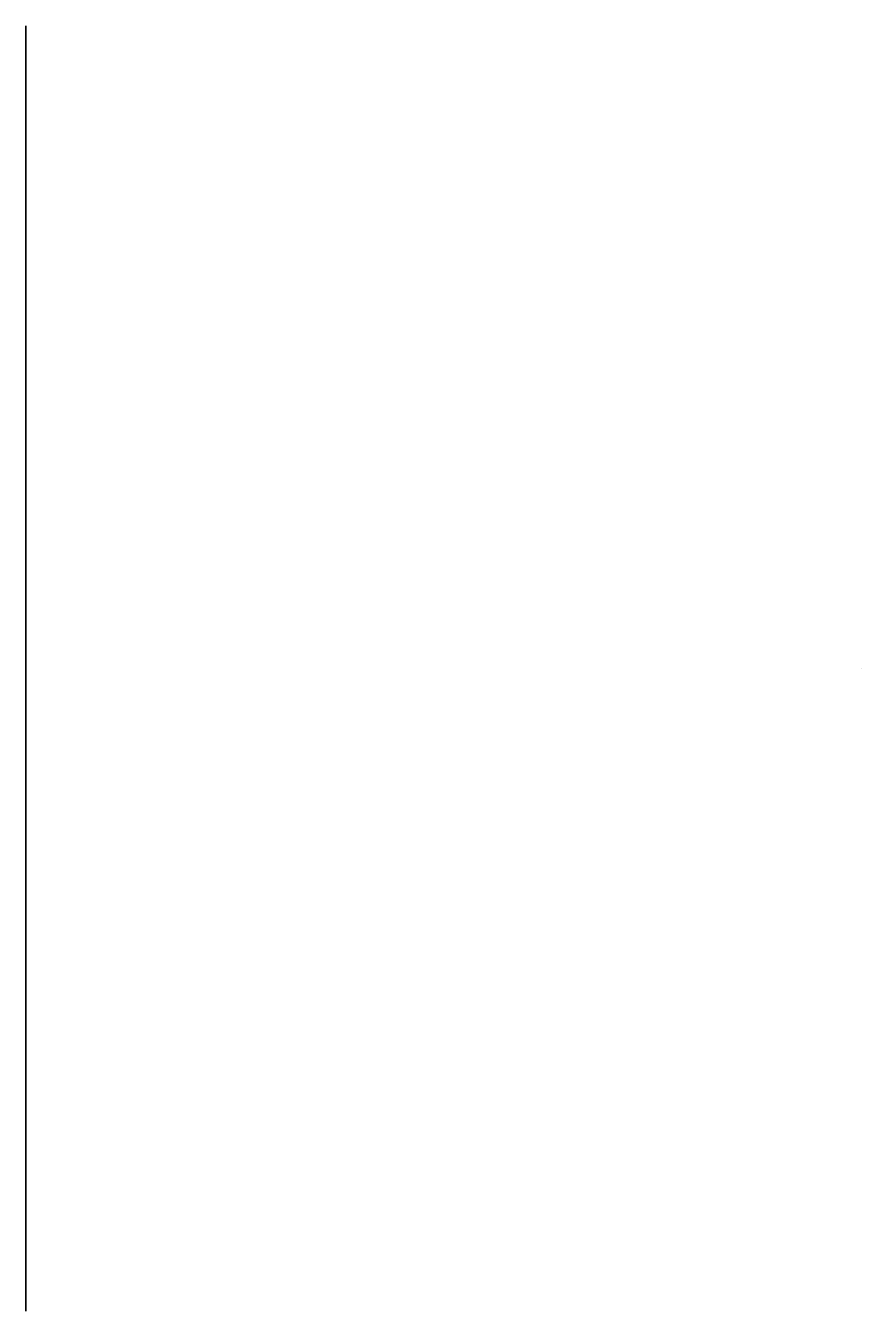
# Model space of a CAD drawing. Header units: millimetres. Extents: x -5302.2 to -5276.2, y 4465.9 to 4505.9.
import ezdxf

# ---------------------------------------------------------------- set-up
doc = ezdxf.new("R2010")
doc.units = ezdxf.units.MM

msp = doc.modelspace()

# ---------------------------------------------------------------- linework, layer by layer
msp.add_line((-5302.232, 4485.908, 80), (-5302.232, 4485.908, 60))
at = {"extrusion": (1, 0, 0)}
msp.add_line((-5276.232, 4485.908, 80), (-5276.232, 4485.908, 60), dxfattribs=at)
msp.add_circle((4485.908, 60, -5302.232), 20, dxfattribs=at)

doc.saveas('drawing.dxf')
